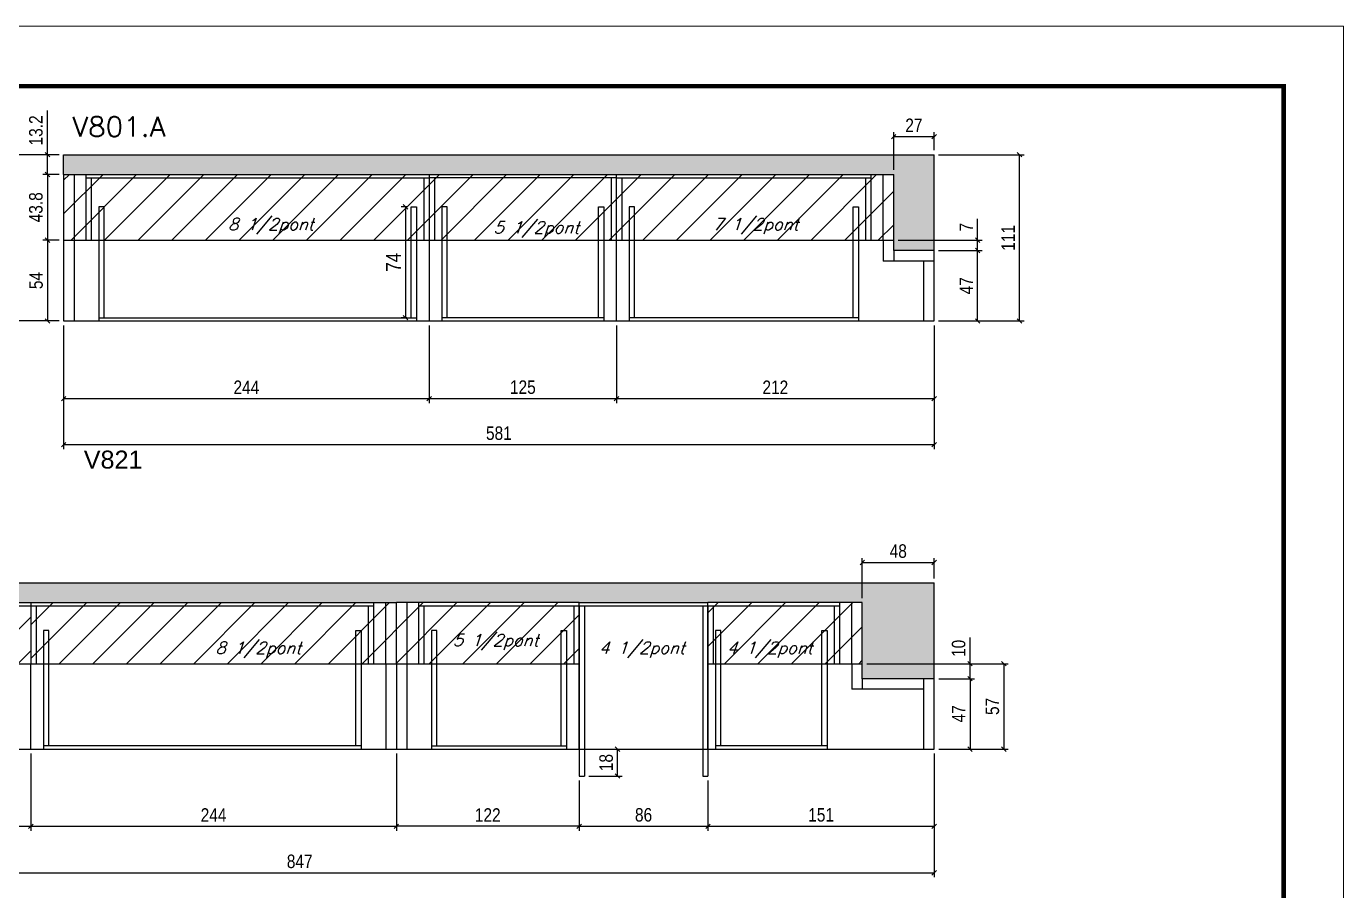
# Model space of a CAD drawing. Extents: x -20960 to -5926, y -2106 to 21915.
# Drawn here: x -10003 to -9123, y 20190 to 20767 of the extents above; entities that cross this region are included whole.
import ezdxf

# ---------------------------------------------------------------- set-up
doc = ezdxf.new("R2010")
doc.units = 0
doc.linetypes.add('DASHED', pattern=[0.75, 0.5, -0.25])
for name, color, linetype in [('5', 5, 'Continuous'), ('COTA', 241, 'Continuous'), ('Painéis', 200, 'Continuous'), ('Reaproveitamento', 251, 'Continuous'), ('SARR_2.2x7', 40, 'Continuous'), ('SARR_3.5x7', 81, 'Continuous'), ('texto', 7, 'Continuous')]:
    doc.layers.add(name, color=color, linetype=linetype)
for name, color, linetype, lineweight in [('Folhas', 255, 'Continuous', 9), ('SARRAFO DE PRESSAO', 251, 'DASHED', 9), ('Texto Seção', 7, 'Continuous', 15)]:
    doc.layers.add(name, color=color, linetype=linetype, lineweight=lineweight)
doc.styles.add('COTA TECNICA', font='techl___.ttf', dxfattribs={"height": 10})
doc.styles.add('COTA TECNICA-50', font='techl___.ttf', dxfattribs={"height": 9})
doc.styles.add('REGUA-120', font='ROMANS.shx', dxfattribs={"height": 15})
doc.styles.add('Romans', font='romans.shx')
doc.styles.get("Standard").update_dxf_attribs({"font": 'arial.ttf'})
doc.dimstyles.new('COTA PAINEL-50', dxfattribs={"dimtxt": 9, "dimasz": 3, "dimexe": 3, "dimexo": 3, "dimgap": 3, "dimtad": 1, "dimdec": 1, "dimzin": 12, "dimdsep": 46, "dimtxsty": 'COTA TECNICA-50', "dimblk1": 'OBLIQUE', "dimblk2": 'OBLIQUE', "dimsah": 1, "dimcen": 0.9, "dimclrd": 4, "dimclre": 4, "dimclrt": 240, "dimadec": 1, "dimazin": 3, "dimtfac": 1, "dimtdec": 1, "dimtmove": 0, "dimatfit": 3, "dimfxl": 1, "dimtolj": 1, "dimtzin": 12, "dimarcsym": 0})
doc.dimstyles.new('PAINEL', dxfattribs={"dimtxt": 10, "dimasz": 3, "dimexe": 3, "dimexo": 3, "dimgap": 3, "dimtad": 1, "dimdec": 1, "dimzin": 12, "dimdsep": 46, "dimtxsty": 'COTA TECNICA', "dimblk1": 'OBLIQUE', "dimblk2": 'OBLIQUE', "dimsah": 1, "dimcen": 0.9, "dimclrd": 4, "dimclre": 4, "dimclrt": 240, "dimadec": 1, "dimazin": 3, "dimtfac": 1, "dimtdec": 1, "dimtmove": 0, "dimatfit": 3, "dimfxl": 1, "dimtolj": 1, "dimtzin": 12, "dimarcsym": 0})

# ---------------------------------------------------------------- blocks, each defined once
blk = doc.blocks.new('9999999999')
at = {"layer": 'Folhas'}
blk.add_lwpolyline([(98138.98, 34190.21), (99623.98, 34190.21), (99623.98, 35240.21), (98138.98, 35240.21)], close=True, dxfattribs=at)
at = {"layer": 'Folhas', "color": 30, "const_width": 3}
blk.add_lwpolyline([(98213.98, 34230.21), (99583.98, 34230.21), (99583.98, 35200.21), (98213.98, 35200.21)], close=True, dxfattribs=at)
blk = doc.blocks.new('_Oblique')
at = {"color": 0, "linetype": 'ByBlock', "lineweight": -2}
blk.add_line((-0.5, -0.5), (0.5, 0.5), dxfattribs=at)
blk = doc.blocks.new('*D490')
at = {"layer": 'COTA', "color": 4, "lineweight": -2, "transparency": 16777216}
for p, q in [((-9977.83, 20567.1), (-9977.83, 20515.26)), ((-9733.83, 20567.1), (-9733.83, 20515.26)), ((-9977.83, 20518.26), (-9733.83, 20518.26))]:
    blk.add_line(p, q, dxfattribs=at)
at = {"layer": 'Defpoints', "color": 0, "transparency": 16777216}
for p in [(-9977.83, 20570.1), (-9733.83, 20570.1), (-9733.83, 20518.26)]:
    blk.add_point(p, dxfattribs=at)
at = {"layer": 'COTA', "color": 4, "lineweight": -2, "transparency": 16777216, "xscale": 3, "yscale": 3, "zscale": 3, "rotation": 180}
blk.add_blockref('_Oblique', (-9977.83, 20518.26), dxfattribs=at)
at = {"layer": 'COTA', "color": 4, "lineweight": -2, "transparency": 16777216, "xscale": 3, "yscale": 3, "zscale": 3}
blk.add_blockref('_Oblique', (-9733.83, 20518.26), dxfattribs=at)
at = {"layer": 'COTA', "color": 240, "transparency": 16777216, "insert": (-9855.83, 20525.82), "char_height": 9, "attachment_point": 5, "style": 'COTA TECNICA-50'}
blk.add_mtext('\\A1;244', dxfattribs=at)
blk = doc.blocks.new('*D491')
at = {"layer": 'COTA', "color": 4, "lineweight": -2, "transparency": 16777216}
for p, q in [((-9733.83, 20567.1), (-9733.83, 20515.26)), ((-9608.83, 20567.1), (-9608.83, 20515.26)), ((-9733.83, 20518.26), (-9608.83, 20518.26))]:
    blk.add_line(p, q, dxfattribs=at)
at = {"layer": 'Defpoints', "color": 0, "transparency": 16777216}
for p in [(-9733.83, 20570.1), (-9608.83, 20570.1), (-9608.83, 20518.26)]:
    blk.add_point(p, dxfattribs=at)
at = {"layer": 'COTA', "color": 4, "lineweight": -2, "transparency": 16777216, "xscale": 3, "yscale": 3, "zscale": 3, "rotation": 180}
blk.add_blockref('_Oblique', (-9733.83, 20518.26), dxfattribs=at)
at = {"layer": 'COTA', "color": 4, "lineweight": -2, "transparency": 16777216, "xscale": 3, "yscale": 3, "zscale": 3}
blk.add_blockref('_Oblique', (-9608.83, 20518.26), dxfattribs=at)
at = {"layer": 'COTA', "color": 240, "transparency": 16777216, "insert": (-9671.33, 20525.86), "char_height": 9, "attachment_point": 5, "style": 'COTA TECNICA-50'}
blk.add_mtext('\\A1;125', dxfattribs=at)
blk = doc.blocks.new('*D492')
at = {"layer": 'COTA', "color": 4, "lineweight": -2, "transparency": 16777216}
for p, q in [((-9608.83, 20567.1), (-9608.83, 20515.26)), ((-9396.83, 20567.1), (-9396.83, 20515.26)), ((-9608.83, 20518.26), (-9396.83, 20518.26))]:
    blk.add_line(p, q, dxfattribs=at)
at = {"layer": 'Defpoints', "color": 0, "transparency": 16777216}
for p in [(-9608.83, 20570.1), (-9396.83, 20570.1), (-9396.83, 20518.26)]:
    blk.add_point(p, dxfattribs=at)
at = {"layer": 'COTA', "color": 4, "lineweight": -2, "transparency": 16777216, "xscale": 3, "yscale": 3, "zscale": 3, "rotation": 180}
blk.add_blockref('_Oblique', (-9608.83, 20518.26), dxfattribs=at)
at = {"layer": 'COTA', "color": 4, "lineweight": -2, "transparency": 16777216, "xscale": 3, "yscale": 3, "zscale": 3}
blk.add_blockref('_Oblique', (-9396.83, 20518.26), dxfattribs=at)
at = {"layer": 'COTA', "color": 240, "transparency": 16777216, "insert": (-9502.83, 20525.81), "char_height": 9, "attachment_point": 5, "style": 'COTA TECNICA-50'}
blk.add_mtext('\\A1;212', dxfattribs=at)
blk = doc.blocks.new('*D493')
at = {"layer": 'COTA', "color": 4, "lineweight": -2, "transparency": 16777216}
for p, q in [((-10243.76, 20281.26), (-10243.76, 20229.7)), ((-9999.76, 20281.26), (-9999.76, 20229.7)), ((-10243.76, 20232.7), (-9999.76, 20232.7))]:
    blk.add_line(p, q, dxfattribs=at)
at = {"layer": 'Defpoints', "color": 0, "transparency": 16777216}
for p in [(-10243.76, 20284.26), (-9999.76, 20284.26), (-9999.76, 20232.7)]:
    blk.add_point(p, dxfattribs=at)
at = {"layer": 'COTA', "color": 4, "lineweight": -2, "transparency": 16777216, "xscale": 3, "yscale": 3, "zscale": 3, "rotation": 180}
blk.add_blockref('_Oblique', (-10243.76, 20232.7), dxfattribs=at)
at = {"layer": 'COTA', "color": 4, "lineweight": -2, "transparency": 16777216, "xscale": 3, "yscale": 3, "zscale": 3}
blk.add_blockref('_Oblique', (-9999.76, 20232.7), dxfattribs=at)
at = {"layer": 'COTA', "color": 240, "transparency": 16777216, "insert": (-10121.76, 20240.26), "char_height": 9, "attachment_point": 5, "style": 'COTA TECNICA-50'}
blk.add_mtext('\\A1;244', dxfattribs=at)
blk = doc.blocks.new('*D494')
at = {"layer": 'COTA', "color": 4, "lineweight": -2, "transparency": 16777216}
for p, q in [((-9999.76, 20281.26), (-9999.76, 20229.7)), ((-9755.76, 20281.26), (-9755.76, 20229.7)), ((-9999.76, 20232.7), (-9755.76, 20232.7))]:
    blk.add_line(p, q, dxfattribs=at)
at = {"layer": 'Defpoints', "color": 0, "transparency": 16777216}
for p in [(-9999.76, 20284.26), (-9755.76, 20284.26), (-9755.76, 20232.7)]:
    blk.add_point(p, dxfattribs=at)
at = {"layer": 'COTA', "color": 4, "lineweight": -2, "transparency": 16777216, "xscale": 3, "yscale": 3, "zscale": 3, "rotation": 180}
blk.add_blockref('_Oblique', (-9999.76, 20232.7), dxfattribs=at)
at = {"layer": 'COTA', "color": 4, "lineweight": -2, "transparency": 16777216, "xscale": 3, "yscale": 3, "zscale": 3}
blk.add_blockref('_Oblique', (-9755.76, 20232.7), dxfattribs=at)
at = {"layer": 'COTA', "color": 240, "transparency": 16777216, "insert": (-9877.76, 20240.26), "char_height": 9, "attachment_point": 5, "style": 'COTA TECNICA-50'}
blk.add_mtext('\\A1;244', dxfattribs=at)
blk = doc.blocks.new('*D495')
at = {"layer": 'COTA', "color": 4, "lineweight": -2, "transparency": 16777216}
for p, q in [((-9755.76, 20281.26), (-9755.76, 20229.7)), ((-9633.76, 20263.26), (-9633.76, 20229.7)), ((-9633.76, 20232.7), (-9755.76, 20232.7))]:
    blk.add_line(p, q, dxfattribs=at)
at = {"layer": 'Defpoints', "color": 0, "transparency": 16777216}
for p in [(-9755.76, 20284.26), (-9633.76, 20266.26), (-9755.76, 20232.7)]:
    blk.add_point(p, dxfattribs=at)
at = {"layer": 'COTA', "color": 4, "lineweight": -2, "transparency": 16777216, "xscale": 3, "yscale": 3, "zscale": 3, "rotation": 180}
blk.add_blockref('_Oblique', (-9755.76, 20232.7), dxfattribs=at)
at = {"layer": 'COTA', "color": 4, "lineweight": -2, "transparency": 16777216, "xscale": 3, "yscale": 3, "zscale": 3}
blk.add_blockref('_Oblique', (-9633.76, 20232.7), dxfattribs=at)
at = {"layer": 'COTA', "color": 240, "transparency": 16777216, "insert": (-9694.76, 20240.25), "char_height": 9, "attachment_point": 5, "style": 'COTA TECNICA-50'}
blk.add_mtext('\\A1;122', dxfattribs=at)
blk = doc.blocks.new('*D496')
at = {"layer": 'COTA', "color": 4, "lineweight": -2, "transparency": 16777216}
for p, q in [((-9633.76, 20263.26), (-9633.76, 20229.7)), ((-9547.76, 20263.26), (-9547.76, 20229.7)), ((-9633.76, 20232.7), (-9547.76, 20232.7))]:
    blk.add_line(p, q, dxfattribs=at)
at = {"layer": 'Defpoints', "color": 0, "transparency": 16777216}
for p in [(-9633.76, 20266.26), (-9547.76, 20266.26), (-9547.76, 20232.7)]:
    blk.add_point(p, dxfattribs=at)
at = {"layer": 'COTA', "color": 4, "lineweight": -2, "transparency": 16777216, "xscale": 3, "yscale": 3, "zscale": 3, "rotation": 180}
blk.add_blockref('_Oblique', (-9633.76, 20232.7), dxfattribs=at)
at = {"layer": 'COTA', "color": 4, "lineweight": -2, "transparency": 16777216, "xscale": 3, "yscale": 3, "zscale": 3}
blk.add_blockref('_Oblique', (-9547.76, 20232.7), dxfattribs=at)
at = {"layer": 'COTA', "color": 240, "transparency": 16777216, "insert": (-9590.76, 20240.31), "char_height": 9, "attachment_point": 5, "style": 'COTA TECNICA-50'}
blk.add_mtext('\\A1;86', dxfattribs=at)
blk = doc.blocks.new('*D504')
at = {"layer": 'COTA', "color": 4, "lineweight": -2, "transparency": 16777216}
for p, q in [((-9977.83, 20567.1), (-9977.83, 20484.51)), ((-9396.83, 20567.1), (-9396.83, 20484.51)), ((-9396.83, 20487.51), (-9977.83, 20487.51))]:
    blk.add_line(p, q, dxfattribs=at)
at = {"layer": 'Defpoints', "color": 0, "transparency": 16777216}
for p in [(-9977.83, 20570.1), (-9396.83, 20570.1), (-9977.83, 20487.51)]:
    blk.add_point(p, dxfattribs=at)
at = {"layer": 'COTA', "color": 4, "lineweight": -2, "transparency": 16777216, "xscale": 3, "yscale": 3, "zscale": 3, "rotation": 180}
blk.add_blockref('_Oblique', (-9977.83, 20487.51), dxfattribs=at)
at = {"layer": 'COTA', "color": 4, "lineweight": -2, "transparency": 16777216, "xscale": 3, "yscale": 3, "zscale": 3}
blk.add_blockref('_Oblique', (-9396.83, 20487.51), dxfattribs=at)
at = {"layer": 'COTA', "color": 240, "transparency": 16777216, "insert": (-9687.33, 20495.13), "char_height": 9, "attachment_point": 5, "style": 'COTA TECNICA-50'}
blk.add_mtext('\\A1;581', dxfattribs=at)
blk = doc.blocks.new('*D532')
at = {"layer": 'COTA', "color": 4, "lineweight": -2, "transparency": 16777216}
for p, q in [((-9988.6, 20681.1), (-9988.6, 20710.56)), ((-9980.83, 20681.1), (-9991.6, 20681.1)), ((-9988.6, 20667.9), (-9988.6, 20681.1)), ((-9980.83, 20667.9), (-9991.6, 20667.9))]:
    blk.add_line(p, q, dxfattribs=at)
at = {"layer": 'Defpoints', "color": 0, "transparency": 16777216}
for p in [(-9988.6, 20681.1), (-9977.83, 20681.1), (-9977.83, 20667.9)]:
    blk.add_point(p, dxfattribs=at)
at = {"layer": 'COTA', "color": 4, "lineweight": -2, "transparency": 16777216, "xscale": 3, "yscale": 3, "zscale": 3}
for p, rotation in [((-9988.6, 20681.1), 90), ((-9988.6, 20667.9), 270)]:
    blk.add_blockref('_Oblique', p, dxfattribs=dict(at, rotation=rotation))
at = {"layer": 'COTA', "color": 240, "transparency": 16777216, "insert": (-9996.3, 20697.33), "char_height": 9, "attachment_point": 5, "rotation": 90, "style": 'COTA TECNICA-50'}
blk.add_mtext('\\A1;13.2', dxfattribs=at)
blk = doc.blocks.new('*D533')
at = {"layer": 'COTA', "color": 4, "lineweight": -2, "transparency": 16777216}
for p, q in [((-9980.83, 20624.1), (-9991.6, 20624.1)), ((-9988.6, 20624.1), (-9988.6, 20570.1)), ((-9980.83, 20570.1), (-9991.6, 20570.1))]:
    blk.add_line(p, q, dxfattribs=at)
at = {"layer": 'Defpoints', "color": 0, "transparency": 16777216}
for p in [(-9977.83, 20624.1), (-9988.6, 20570.1), (-9977.83, 20570.1)]:
    blk.add_point(p, dxfattribs=at)
at = {"layer": 'COTA', "color": 4, "lineweight": -2, "transparency": 16777216, "xscale": 3, "yscale": 3, "zscale": 3}
for p, rotation in [((-9988.6, 20624.1), 90), ((-9988.6, 20570.1), 270)]:
    blk.add_blockref('_Oblique', p, dxfattribs=dict(at, rotation=rotation))
at = {"layer": 'COTA', "color": 240, "transparency": 16777216, "insert": (-9996.2, 20597.1), "char_height": 9, "attachment_point": 5, "rotation": 90, "style": 'COTA TECNICA-50'}
blk.add_mtext('\\A1;54', dxfattribs=at)
blk = doc.blocks.new('*D505')
at = {"layer": 'COTA', "color": 4, "lineweight": -2, "transparency": 16777216}
for p, q in [((-9980.83, 20681.1), (-10016.39, 20681.1)), ((-10013.39, 20681.1), (-10013.39, 20570.1)), ((-9980.83, 20570.1), (-10016.39, 20570.1))]:
    blk.add_line(p, q, dxfattribs=at)
at = {"layer": 'Defpoints', "color": 0, "transparency": 16777216}
for p in [(-9977.83, 20681.1), (-10013.39, 20570.1), (-9977.83, 20570.1)]:
    blk.add_point(p, dxfattribs=at)
at = {"layer": 'COTA', "color": 4, "lineweight": -2, "transparency": 16777216, "xscale": 3, "yscale": 3, "zscale": 3}
for p, rotation in [((-10013.39, 20681.1), 90), ((-10013.39, 20570.1), 270)]:
    blk.add_blockref('_Oblique', p, dxfattribs=dict(at, rotation=rotation))
at = {"layer": 'COTA', "color": 240, "transparency": 16777216, "insert": (-10020.94, 20625.6), "char_height": 9, "attachment_point": 5, "rotation": 90, "style": 'COTA TECNICA-50'}
blk.add_mtext('\\A1;111', dxfattribs=at)
blk = doc.blocks.new('*D534')
at = {"layer": 'COTA', "color": 4, "lineweight": -2, "ltscale": 25, "transparency": 16777216}
for p, q in [((-9748.83, 20646.3), (-9752.65, 20646.3)), ((-9749.65, 20646.3), (-9749.65, 20572.3)), ((-9748.83, 20572.3), (-9752.65, 20572.3))]:
    blk.add_line(p, q, dxfattribs=at)
at = {"layer": 'Defpoints', "color": 0, "ltscale": 25, "transparency": 16777216}
for p in [(-9745.83, 20646.3), (-9749.65, 20572.3), (-9745.83, 20572.3)]:
    blk.add_point(p, dxfattribs=at)
at = {"layer": 'COTA', "color": 4, "lineweight": -2, "ltscale": 25, "transparency": 16777216, "xscale": 3, "yscale": 3, "zscale": 3}
for p, rotation in [((-9749.65, 20646.3), 90), ((-9749.65, 20572.3), 270)]:
    blk.add_blockref('_Oblique', p, dxfattribs=dict(at, rotation=rotation))
at = {"layer": 'COTA', "color": 240, "ltscale": 25, "transparency": 16777216, "insert": (-9757.73, 20609.3), "char_height": 10, "attachment_point": 5, "rotation": 90, "style": 'COTA TECNICA'}
blk.add_mtext('\\A1;74', dxfattribs=at)
blk = doc.blocks.new('*D506')
at = {"layer": 'COTA', "color": 4, "lineweight": -2, "transparency": 16777216}
for p, q in [((-10243.76, 20281.26), (-10243.76, 20198.67)), ((-9396.76, 20281.26), (-9396.76, 20198.67)), ((-10243.76, 20201.67), (-9396.76, 20201.67))]:
    blk.add_line(p, q, dxfattribs=at)
at = {"layer": 'Defpoints', "color": 0, "transparency": 16777216}
for p in [(-10243.76, 20284.26), (-9396.76, 20284.26), (-9396.76, 20201.67)]:
    blk.add_point(p, dxfattribs=at)
at = {"layer": 'COTA', "color": 4, "lineweight": -2, "transparency": 16777216, "xscale": 3, "yscale": 3, "zscale": 3, "rotation": 180}
blk.add_blockref('_Oblique', (-10243.76, 20201.67), dxfattribs=at)
at = {"layer": 'COTA', "color": 4, "lineweight": -2, "transparency": 16777216, "xscale": 3, "yscale": 3, "zscale": 3}
blk.add_blockref('_Oblique', (-9396.76, 20201.67), dxfattribs=at)
at = {"layer": 'COTA', "color": 240, "transparency": 16777216, "insert": (-9820.26, 20209.26), "char_height": 9, "attachment_point": 5, "style": 'COTA TECNICA-50'}
blk.add_mtext('\\A1;847', dxfattribs=at)
blk = doc.blocks.new('*D507')
at = {"layer": 'COTA', "color": 4, "lineweight": -2, "transparency": 16777216}
for p, q in [((-9396.76, 20281.26), (-9396.76, 20229.7)), ((-9547.76, 20263.26), (-9547.76, 20229.7)), ((-9547.76, 20232.7), (-9396.76, 20232.7))]:
    blk.add_line(p, q, dxfattribs=at)
at = {"layer": 'Defpoints', "color": 0, "transparency": 16777216}
for p in [(-9396.76, 20284.26), (-9547.76, 20266.26), (-9396.76, 20232.7)]:
    blk.add_point(p, dxfattribs=at)
at = {"layer": 'COTA', "color": 4, "lineweight": -2, "transparency": 16777216, "xscale": 3, "yscale": 3, "zscale": 3, "rotation": 180}
blk.add_blockref('_Oblique', (-9547.76, 20232.7), dxfattribs=at)
at = {"layer": 'COTA', "color": 4, "lineweight": -2, "transparency": 16777216, "xscale": 3, "yscale": 3, "zscale": 3}
blk.add_blockref('_Oblique', (-9396.76, 20232.7), dxfattribs=at)
at = {"layer": 'COTA', "color": 240, "transparency": 16777216, "insert": (-9472.26, 20240.3), "char_height": 9, "attachment_point": 5, "style": 'COTA TECNICA-50'}
blk.add_mtext('\\A1;151', dxfattribs=at)
blk = doc.blocks.new('*D508')
at = {"layer": 'COTA', "color": 4, "lineweight": -2, "transparency": 16777216}
for p, q in [((-9980.83, 20667.9), (-9991.6, 20667.9)), ((-9988.6, 20667.9), (-9988.6, 20624.1)), ((-9980.83, 20624.1), (-9991.6, 20624.1))]:
    blk.add_line(p, q, dxfattribs=at)
at = {"layer": 'Defpoints', "color": 0, "transparency": 16777216}
for p in [(-9977.83, 20667.9), (-9988.6, 20624.1), (-9977.83, 20624.1)]:
    blk.add_point(p, dxfattribs=at)
at = {"layer": 'COTA', "color": 4, "lineweight": -2, "transparency": 16777216, "xscale": 3, "yscale": 3, "zscale": 3}
for p, rotation in [((-9988.6, 20667.9), 90), ((-9988.6, 20624.1), 270)]:
    blk.add_blockref('_Oblique', p, dxfattribs=dict(at, rotation=rotation))
at = {"layer": 'COTA', "color": 240, "transparency": 16777216, "insert": (-9996.32, 20646), "char_height": 9, "attachment_point": 5, "rotation": 90, "style": 'COTA TECNICA-50'}
blk.add_mtext('\\A1;43.8', dxfattribs=at)
blk = doc.blocks.new('*D536')
at = {"layer": 'COTA', "color": 4, "lineweight": -2, "transparency": 16777216}
for p, q in [((-9627.24, 20284.26), (-9605.11, 20284.26)), ((-9608.11, 20266.26), (-9608.11, 20284.26)), ((-9627.24, 20266.26), (-9605.11, 20266.26))]:
    blk.add_line(p, q, dxfattribs=at)
at = {"layer": 'Defpoints', "color": 0, "transparency": 16777216}
for p in [(-9630.24, 20284.26), (-9608.11, 20284.26), (-9630.24, 20266.26)]:
    blk.add_point(p, dxfattribs=at)
at = {"layer": 'COTA', "color": 4, "lineweight": -2, "transparency": 16777216, "xscale": 3, "yscale": 3, "zscale": 3}
for p, rotation in [((-9608.11, 20284.26), 90), ((-9608.11, 20266.26), 270)]:
    blk.add_blockref('_Oblique', p, dxfattribs=dict(at, rotation=rotation))
at = {"layer": 'COTA', "color": 240, "transparency": 16777216, "insert": (-9615.7, 20275.26), "char_height": 9, "attachment_point": 5, "rotation": 90, "style": 'COTA TECNICA-50'}
blk.add_mtext('\\A1;18', dxfattribs=at)
blk = doc.blocks.new('*D509')
at = {"layer": 'COTA', "color": 4, "lineweight": -2, "transparency": 16777216}
for p, q in [((-9393.76, 20331.26), (-9369.86, 20331.26)), ((-9372.86, 20331.26), (-9372.86, 20284.26)), ((-9393.76, 20284.26), (-9369.86, 20284.26))]:
    blk.add_line(p, q, dxfattribs=at)
at = {"layer": 'Defpoints', "color": 0, "transparency": 16777216}
for p in [(-9396.76, 20331.26), (-9396.76, 20284.26), (-9372.86, 20284.26)]:
    blk.add_point(p, dxfattribs=at)
at = {"layer": 'COTA', "color": 4, "lineweight": -2, "transparency": 16777216, "xscale": 3, "yscale": 3, "zscale": 3}
for p, rotation in [((-9372.86, 20331.26), 90), ((-9372.86, 20284.26), 270)]:
    blk.add_blockref('_Oblique', p, dxfattribs=dict(at, rotation=rotation))
at = {"layer": 'COTA', "color": 240, "transparency": 16777216, "insert": (-9380.43, 20307.76), "char_height": 9, "attachment_point": 5, "rotation": 90, "style": 'COTA TECNICA-50'}
blk.add_mtext('\\A1;47', dxfattribs=at)
blk = doc.blocks.new('*D537')
at = {"layer": 'COTA', "color": 4, "lineweight": -2, "transparency": 16777216}
for p, q in [((-9372.86, 20341.26), (-9372.86, 20358.75)), ((-9441.76, 20341.26), (-9369.86, 20341.26)), ((-9372.86, 20331.26), (-9372.86, 20341.26)), ((-9393.76, 20331.26), (-9369.86, 20331.26))]:
    blk.add_line(p, q, dxfattribs=at)
at = {"layer": 'Defpoints', "color": 0, "transparency": 16777216}
for p in [(-9444.76, 20341.26), (-9396.76, 20331.26), (-9372.86, 20331.26)]:
    blk.add_point(p, dxfattribs=at)
at = {"layer": 'COTA', "color": 4, "lineweight": -2, "transparency": 16777216, "xscale": 3, "yscale": 3, "zscale": 3}
for p, rotation in [((-9372.86, 20341.26), 90), ((-9372.86, 20331.26), 270)]:
    blk.add_blockref('_Oblique', p, dxfattribs=dict(at, rotation=rotation))
at = {"layer": 'COTA', "color": 240, "transparency": 16777216, "insert": (-9380.45, 20351.5), "char_height": 9, "attachment_point": 5, "rotation": 90, "style": 'COTA TECNICA-50'}
blk.add_mtext('\\A1;10', dxfattribs=at)
blk = doc.blocks.new('*D538')
at = {"layer": 'COTA', "color": 4, "lineweight": -2, "transparency": 16777216}
for p, q in [((-9441.76, 20341.26), (-9347.33, 20341.26)), ((-9350.33, 20341.26), (-9350.33, 20284.26)), ((-9393.76, 20284.26), (-9347.33, 20284.26))]:
    blk.add_line(p, q, dxfattribs=at)
at = {"layer": 'Defpoints', "color": 0, "transparency": 16777216}
for p in [(-9444.76, 20341.26), (-9396.76, 20284.26), (-9350.33, 20284.26)]:
    blk.add_point(p, dxfattribs=at)
at = {"layer": 'COTA', "color": 4, "lineweight": -2, "transparency": 16777216, "xscale": 3, "yscale": 3, "zscale": 3}
for p, rotation in [((-9350.33, 20341.26), 90), ((-9350.33, 20284.26), 270)]:
    blk.add_blockref('_Oblique', p, dxfattribs=dict(at, rotation=rotation))
at = {"layer": 'COTA', "color": 240, "transparency": 16777216, "insert": (-9357.93, 20312.76), "char_height": 9, "attachment_point": 5, "rotation": 90, "style": 'COTA TECNICA-50'}
blk.add_mtext('\\A1;57', dxfattribs=at)
blk = doc.blocks.new('*D556')
at = {"layer": 'COTA', "color": 4, "lineweight": -2, "transparency": 16777216}
for p, q in [((-9444.76, 20385.06), (-9444.76, 20411.83)), ((-9444.76, 20408.83), (-9396.76, 20408.83)), ((-9396.76, 20398.26), (-9396.76, 20411.83))]:
    blk.add_line(p, q, dxfattribs=at)
at = {"layer": 'Defpoints', "color": 0, "transparency": 16777216}
for p in [(-9396.76, 20408.83), (-9396.76, 20395.26), (-9444.76, 20382.06)]:
    blk.add_point(p, dxfattribs=at)
at = {"layer": 'COTA', "color": 4, "lineweight": -2, "transparency": 16777216, "xscale": 3, "yscale": 3, "zscale": 3, "rotation": 180}
blk.add_blockref('_Oblique', (-9444.76, 20408.83), dxfattribs=at)
at = {"layer": 'COTA', "color": 4, "lineweight": -2, "transparency": 16777216, "xscale": 3, "yscale": 3, "zscale": 3}
blk.add_blockref('_Oblique', (-9396.76, 20408.83), dxfattribs=at)
at = {"layer": 'COTA', "color": 240, "transparency": 16777216, "insert": (-9420.76, 20416.42), "char_height": 9, "attachment_point": 5, "style": 'COTA TECNICA-50'}
blk.add_mtext('\\A1;48', dxfattribs=at)
blk = doc.blocks.new('*D557')
at = {"layer": 'COTA', "color": 4, "lineweight": -2, "transparency": 16777216}
for p, q in [((-9423.83, 20670.9), (-9423.83, 20696.17)), ((-9423.83, 20693.17), (-9396.83, 20693.17)), ((-9396.83, 20684.1), (-9396.83, 20696.17))]:
    blk.add_line(p, q, dxfattribs=at)
at = {"layer": 'Defpoints', "color": 0, "transparency": 16777216}
for p in [(-9396.83, 20693.17), (-9396.83, 20681.1), (-9423.83, 20667.9)]:
    blk.add_point(p, dxfattribs=at)
at = {"layer": 'COTA', "color": 4, "lineweight": -2, "transparency": 16777216, "xscale": 3, "yscale": 3, "zscale": 3, "rotation": 180}
blk.add_blockref('_Oblique', (-9423.83, 20693.17), dxfattribs=at)
at = {"layer": 'COTA', "color": 4, "lineweight": -2, "transparency": 16777216, "xscale": 3, "yscale": 3, "zscale": 3}
blk.add_blockref('_Oblique', (-9396.83, 20693.17), dxfattribs=at)
at = {"layer": 'COTA', "color": 240, "transparency": 16777216, "insert": (-9410.33, 20700.74), "char_height": 9, "attachment_point": 5, "style": 'COTA TECNICA-50'}
blk.add_mtext('\\A1;27', dxfattribs=at)
blk = doc.blocks.new('*D558')
at = {"layer": 'COTA', "color": 4, "lineweight": -2, "transparency": 16777216}
for p, q in [((-9393.83, 20617.1), (-9364.79, 20617.1)), ((-9367.79, 20570.1), (-9367.79, 20617.1)), ((-9393.83, 20570.1), (-9364.79, 20570.1))]:
    blk.add_line(p, q, dxfattribs=at)
at = {"layer": 'Defpoints', "color": 0, "transparency": 16777216}
for p in [(-9396.83, 20617.1), (-9367.79, 20617.1), (-9396.83, 20570.1)]:
    blk.add_point(p, dxfattribs=at)
at = {"layer": 'COTA', "color": 4, "lineweight": -2, "transparency": 16777216, "xscale": 3, "yscale": 3, "zscale": 3}
for p, rotation in [((-9367.79, 20617.1), 90), ((-9367.79, 20570.1), 270)]:
    blk.add_blockref('_Oblique', p, dxfattribs=dict(at, rotation=rotation))
at = {"layer": 'COTA', "color": 240, "transparency": 16777216, "insert": (-9375.36, 20593.6), "char_height": 9, "attachment_point": 5, "rotation": 90, "style": 'COTA TECNICA-50'}
blk.add_mtext('\\A1;47', dxfattribs=at)
blk = doc.blocks.new('*D559')
at = {"layer": 'COTA', "color": 4, "lineweight": -2, "transparency": 16777216}
for p, q in [((-9367.79, 20624.1), (-9367.79, 20638.26)), ((-9420.83, 20624.1), (-9364.79, 20624.1)), ((-9367.79, 20617.1), (-9367.79, 20624.1)), ((-9393.83, 20617.1), (-9364.79, 20617.1))]:
    blk.add_line(p, q, dxfattribs=at)
at = {"layer": 'Defpoints', "color": 0, "transparency": 16777216}
for p in [(-9423.83, 20624.1), (-9367.79, 20624.1), (-9396.83, 20617.1)]:
    blk.add_point(p, dxfattribs=at)
at = {"layer": 'COTA', "color": 4, "lineweight": -2, "transparency": 16777216, "xscale": 3, "yscale": 3, "zscale": 3}
for p, rotation in [((-9367.79, 20624.1), 90), ((-9367.79, 20617.1), 270)]:
    blk.add_blockref('_Oblique', p, dxfattribs=dict(at, rotation=rotation))
at = {"layer": 'COTA', "color": 240, "transparency": 16777216, "insert": (-9375.36, 20632.68), "char_height": 9, "attachment_point": 5, "rotation": 90, "style": 'COTA TECNICA-50'}
blk.add_mtext('\\A1;7', dxfattribs=at)
blk = doc.blocks.new('*D524')
at = {"layer": 'COTA', "color": 4, "lineweight": -2, "transparency": 16777216}
for p, q in [((-9393.83, 20681.1), (-9336.84, 20681.1)), ((-9339.84, 20570.1), (-9339.84, 20681.1)), ((-9393.83, 20570.1), (-9336.84, 20570.1))]:
    blk.add_line(p, q, dxfattribs=at)
at = {"layer": 'Defpoints', "color": 0, "transparency": 16777216}
for p in [(-9396.83, 20681.1), (-9339.84, 20681.1), (-9396.83, 20570.1)]:
    blk.add_point(p, dxfattribs=at)
at = {"layer": 'COTA', "color": 4, "lineweight": -2, "transparency": 16777216, "xscale": 3, "yscale": 3, "zscale": 3}
for p, rotation in [((-9339.84, 20681.1), 90), ((-9339.84, 20570.1), 270)]:
    blk.add_blockref('_Oblique', p, dxfattribs=dict(at, rotation=rotation))
at = {"layer": 'COTA', "color": 240, "transparency": 16777216, "insert": (-9347.39, 20625.6), "char_height": 9, "attachment_point": 5, "rotation": 90, "style": 'COTA TECNICA-50'}
blk.add_mtext('\\A1;111', dxfattribs=at)

msp = doc.modelspace()

# ---------------------------------------------------------------- hatches: boundary and pattern name
at = {"layer": 'COTA', "linetype": 'ByBlock'}
h = msp.add_hatch(dxfattribs=at)
h.set_pattern_fill('AR-CONC', color=256, scale=0.03)
h.paths.add_polyline_path([(-9396.83, 20681.1), (-9977.83, 20681.1), (-9977.83, 20667.9), (-9423.83, 20667.9), (-9423.83, 20617.1), (-9396.83, 20617.1)])
h = msp.add_hatch(dxfattribs=at)
h.set_pattern_fill('AR-CONC', color=256, scale=0.03)
h.set_pattern_definition([(50, (233.42, 0), (5.4655401, -0.4781726), [0.5715, -6.2865]), (355, (233.42, 0), (-1.0573026, 5.7317054), [0.4572, -5.0292175]), (100.451445, (233.8754, -0.04), (4.4082374, 5.2535326), [0.4857003, -5.3427073]), (46.1842, (233.42, 1.524), (8.1323712, -1.2612698), [0.85725, -9.42975]), (96.635558, (234.098, 1.419), (7.122124, 7.4227837), [0.7285507, -8.0140682]), (351.18415, (233.42, 1.524), (7.122124, 7.4227837), [0.685799, -7.543792]), (21, (234.182, 1.143), (4.5484317, -3.06795595), [0.5715, -6.2865]), (326, (234.182, 1.143), (1.8540609, 5.525639), [0.4572, -5.0292]), (71.451445, (234.561, 0.8873), (6.4024926, 2.4576831), [0.4857003, -5.3426981]), (37.5, (233.42, 0), (0.0926581, 2.53665117), [0, -4.96824, 0, -5.1054, 0, -5.04825]), (7.5, (233.42, 0), (2.00458988, 3.00541724), [0, -2.91084, 0, -4.85394, 0, -1.92405]), (327.5, (231.7207, 0), (4.06771786, -0.17186232), [0, -1.905, 0, -5.9436, 0, -7.8867]), (317.5, (230.9587, 0), (4.44387544, 0.76279473), [0, -2.4765, 0, -3.94716, 0, -5.6007])])
h.paths.add_polyline_path([(-9396.76, 20395.26), (-10243.76, 20395.26), (-10243.76, 20382.06), (-9755.76, 20382.06), (-9633.76, 20382.06), (-9547.76, 20382.06), (-9444.76, 20382.06), (-9444.76, 20331.26), (-9396.76, 20331.26)])
at = {"layer": 'Reaproveitamento'}
h = msp.add_hatch(dxfattribs=at)
h.set_pattern_fill('ANSI31', color=256, scale=5)
h.set_pattern_definition([(45, (-5450.692, -1053.592), (-11.22532, 11.22532), [])])
h.paths.add_polyline_path([(-9977.83, 20667.9), (-9977.83, 20624.1), (-9423.83, 20624.1), (-9423.83, 20667.9)])
h = msp.add_hatch(dxfattribs=at)
h.set_pattern_fill('ANSI31', color=256, scale=5)
h.set_pattern_definition([(45, (-5716.63, -1342.43), (-11.22532, 11.22532), [])])
h.paths.add_polyline_path([(-10243.76, 20382.06), (-10243.76, 20341.26), (-9999.76, 20341.26), (-9999.76, 20382.06)])
h = msp.add_hatch(dxfattribs=at)
h.set_pattern_fill('ANSI31', color=256, scale=5)
h.set_pattern_definition([(45, (-6314.63, -1339.43), (-11.22532, 11.22532), [])])
h.paths.add_polyline_path([(-9999.76, 20382.06), (-9999.76, 20341.26), (-9633.76, 20341.26), (-9633.76, 20382.06)])
h = msp.add_hatch(dxfattribs=at)
h.set_pattern_fill('ANSI31', color=256, scale=5)
h.set_pattern_definition([(45, (-5020.63, -1342.43), (-11.22532, 11.22532), [])])
h.paths.add_polyline_path([(-9547.76, 20382.06), (-9547.76, 20341.26), (-9444.76, 20341.26), (-9444.76, 20382.06)])

# ---------------------------------------------------------------- linework, layer by layer
at = {"layer": 'COTA', "linetype": 'ByBlock'}
for p, q in [((-9977.83, 20667.9), (-9977.83, 20681.1)), ((-9977.83, 20681.1), (-9396.83, 20681.1)), ((-9396.83, 20617.1), (-9396.83, 20681.1)), ((-10264.51, 20395.26), (-9396.76, 20395.26)), ((-9396.76, 20331.26), (-9396.76, 20395.26))]:
    msp.add_line(p, q, dxfattribs=at)
at = {"layer": 'Painéis'}
for p, q in [((-9977.83, 20667.9), (-9977.83, 20570.1)), ((-9977.83, 20667.9), (-9423.83, 20667.9)), ((-9733.83, 20667.9), (-9733.83, 20570.1)), ((-9608.83, 20570.1), (-9608.83, 20667.9)), ((-9423.83, 20617.1), (-9423.83, 20667.9)), ((-9977.83, 20624.1), (-9423.83, 20624.1)), ((-9396.83, 20617.1), (-9423.83, 20617.1)), ((-9396.83, 20570.1), (-9396.83, 20617.1)), ((-9977.83, 20570.1), (-9396.83, 20570.1)), ((-10243.76, 20382.06), (-9755.76, 20382.06)), ((-9999.76, 20382.06), (-9999.76, 20341.26)), ((-9755.76, 20341.26), (-9755.76, 20382.06)), ((-9633.76, 20382.06), (-9755.76, 20382.06)), ((-9633.76, 20284.26), (-9633.76, 20382.06)), ((-9633.76, 20382.06), (-9547.76, 20382.06)), ((-9547.76, 20284.26), (-9547.76, 20382.06)), ((-9444.76, 20382.06), (-9547.76, 20382.06)), ((-9444.76, 20331.26), (-9444.76, 20382.06)), ((-10243.76, 20341.26), (-9633.76, 20341.26)), ((-9999.76, 20284.26), (-9999.76, 20341.26)), ((-9755.76, 20341.26), (-9755.76, 20284.26)), ((-9547.76, 20341.26), (-9444.76, 20341.26)), ((-9396.76, 20331.26), (-9444.76, 20331.26)), ((-9396.76, 20284.26), (-9396.76, 20331.26)), ((-10243.76, 20284.26), (-9633.76, 20284.26)), ((-9633.76, 20284.26), (-9396.76, 20284.26))]:
    msp.add_line(p, q, dxfattribs=at)
at = {"layer": 'SARR_2.2x7', "linetype": 'Continuous'}
for p, q in [((-9970.83, 20667.9), (-9970.83, 20624.1)), ((-9962.83, 20665.7), (-9733.83, 20665.7)), ((-9608.83, 20665.7), (-9733.83, 20665.7)), ((-9608.8, 20665.7), (-9438.83, 20665.7)), ((-9430.83, 20624.1), (-9430.83, 20667.9)), ((-9970.83, 20624.1), (-9970.83, 20570.1)), ((-9430.83, 20624.1), (-9430.83, 20610.1)), ((-9396.83, 20610.1), (-9430.83, 20610.1)), ((-9423.83, 20617.1), (-9423.83, 20610.1)), ((-9403.83, 20610.1), (-9403.83, 20570.1)), ((-9762.76, 20341.26), (-9762.76, 20382.06)), ((-9748.76, 20382.06), (-9748.76, 20341.26)), ((-9451.76, 20341.26), (-9451.76, 20382.06)), ((-10228.76, 20379.86), (-9999.76, 20379.86)), ((-9999.76, 20379.86), (-9770.76, 20379.86)), ((-9740.76, 20379.86), (-9633.76, 20379.86)), ((-9633.76, 20379.86), (-9547.76, 20379.86)), ((-9547.76, 20379.86), (-9459.76, 20379.86)), ((-9762.76, 20341.26), (-9762.76, 20284.26)), ((-9748.76, 20341.26), (-9748.76, 20284.26)), ((-9451.76, 20341.26), (-9451.76, 20324.26)), ((-9444.76, 20331.26), (-9444.76, 20324.26)), ((-9403.76, 20284.26), (-9403.76, 20331.26)), ((-9403.76, 20324.26), (-9451.76, 20324.26))]:
    msp.add_line(p, q, dxfattribs=at)
at = {"layer": 'SARR_2.2x7', "linetype": 'Continuous', "ltscale": 50}
for p, q in [((-9954.33, 20572.3), (-9742.33, 20572.3)), ((-9617.33, 20572.3), (-9725.33, 20572.3)), ((-9447.33, 20572.3), (-9600.33, 20572.3)), ((-9779.26, 20286.46), (-9991.26, 20286.46)), ((-9732.26, 20286.46), (-9642.26, 20286.46)), ((-9468.26, 20286.46), (-9542.79, 20286.46))]:
    msp.add_line(p, q, dxfattribs=at)
at = {"layer": 'SARR_3.5x7'}
for p, q in [((-9962.83, 20624.1), (-9962.83, 20667.9)), ((-9959.33, 20624.1), (-9959.33, 20665.7)), ((-9737.33, 20665.7), (-9737.33, 20624.1)), ((-9730.33, 20665.7), (-9730.33, 20624.1)), ((-9612.33, 20665.7), (-9612.33, 20624.1)), ((-9605.28, 20665.7), (-9605.28, 20624.1)), ((-9442.33, 20624.1), (-9442.33, 20665.7)), ((-9438.83, 20624.1), (-9438.83, 20667.9)), ((-9770.76, 20341.26), (-9770.76, 20382.06)), ((-9740.76, 20341.26), (-9740.76, 20382.06)), ((-9459.76, 20341.26), (-9459.76, 20382.06)), ((-9996.24, 20379.86), (-9996.24, 20341.26)), ((-9774.26, 20341.26), (-9774.26, 20379.86)), ((-9737.26, 20341.26), (-9737.26, 20379.86)), ((-9637.26, 20379.86), (-9637.26, 20341.26)), ((-9633.76, 20379.86), (-9633.76, 20266.26)), ((-9630.24, 20379.86), (-9630.24, 20266.26)), ((-9551.26, 20379.86), (-9551.26, 20266.26)), ((-9547.76, 20379.86), (-9547.76, 20266.26)), ((-9544.24, 20379.86), (-9544.24, 20341.26)), ((-9463.26, 20341.26), (-9463.26, 20379.86)), ((-9633.76, 20266.26), (-9630.24, 20266.26)), ((-9551.26, 20266.26), (-9547.76, 20266.26))]:
    msp.add_line(p, q, dxfattribs=at)
for points in [[(-9950.83, 20572.3), (-9950.83, 20646.3), (-9954.33, 20646.3), (-9954.33, 20570.1)], [(-9745.83, 20572.3), (-9745.83, 20646.3), (-9742.33, 20646.3), (-9742.33, 20570.1)], [(-9721.83, 20572.3), (-9721.83, 20646.3), (-9725.33, 20646.3), (-9725.33, 20570.1)], [(-9620.83, 20572.3), (-9620.83, 20646.3), (-9617.33, 20646.3), (-9617.33, 20570.1)], [(-9596.83, 20572.3), (-9596.83, 20646.3), (-9600.33, 20646.3), (-9600.33, 20570.1)], [(-9450.83, 20572.3), (-9450.83, 20646.3), (-9447.33, 20646.3), (-9447.33, 20570.1)], [(-9987.76, 20286.46), (-9987.76, 20363.46), (-9991.26, 20363.46), (-9991.26, 20284.26)], [(-9782.76, 20286.46), (-9782.76, 20363.46), (-9779.26, 20363.46), (-9779.26, 20284.26)], [(-9728.76, 20286.46), (-9728.76, 20363.46), (-9732.26, 20363.46), (-9732.26, 20284.26)], [(-9645.76, 20286.46), (-9645.76, 20363.46), (-9642.26, 20363.46), (-9642.26, 20284.26)], [(-9539.29, 20286.46), (-9539.29, 20363.46), (-9542.79, 20363.46), (-9542.79, 20284.26)], [(-9471.76, 20286.46), (-9471.76, 20363.46), (-9468.26, 20363.46), (-9468.26, 20284.26)]]:
    msp.add_lwpolyline(points, dxfattribs=at)

# ---------------------------------------------------------------- block references
at = {"layer": 'SARRAFO DE PRESSAO', "color": 6, "linetype": 'ByBlock'}
msp.add_blockref('9999999999', (-108747.48, -14473.39), dxfattribs=at)

# ---------------------------------------------------------------- texts
at = {"layer": '5', "linetype": 'Continuous'}
msp.add_text('V821', height=12, rotation=0.00004, dxfattribs=at).set_placement((-9964.37, 20471.56))
at = {"layer": 'texto', "color": 2, "char_height": 8, "attachment_point": 5, "style": 'Romans'}
for s, insert in [('{\\Q19;\\C256;8 1/2pont}', (-9839.52, 20633.37)), ('{\\Q19;\\C256;5 1/2pont}', (-9662.35, 20631.27)), ('{\\Q19;\\C256;7 1/2pont}', (-9515.99, 20633.37)), ('{\\Q19;\\C256;5 1/2pont}', (-9689.51, 20355.7)), ('{\\Q19;\\C256;8 1/2pont}', (-9847.93, 20350.54)), ('{\\Q19;\\C256;4 1/2pont}', (-9591.86, 20350.62)), ('{\\Q19;\\C256;4 1/2pont}', (-9506.52, 20350.62))]:
    msp.add_mtext(s, dxfattribs=dict(at, insert=insert))
at = {"layer": 'Texto Seção', "style": 'REGUA-120', "width": 1.05}
msp.add_text('V801.A', height=13, dxfattribs=at).set_placement((-9972.01, 20693.32))

# ---------------------------------------------------------------- dimensions: what is measured, and where the dimension line sits
at = {"layer": 'COTA'}
for base, p1, p2, picture, middle in [((-9988.6, 20681.1), (-9977.83, 20667.9), (-9977.83, 20681.1), '*D532', (-9996.3, 20697.33)), ((-10013.39, 20570.1), (-9977.83, 20681.1), (-9977.83, 20570.1), '*D505', (-10020.94, 20625.6)), ((-9339.84, 20681.1), (-9396.83, 20570.1), (-9396.83, 20681.1), '*D524', (-9347.39, 20625.6)), ((-9988.6, 20624.1), (-9977.83, 20667.9), (-9977.83, 20624.1), '*D508', (-9996.32, 20646)), ((-9367.79, 20624.1), (-9396.83, 20617.1), (-9423.83, 20624.1), '*D559', (-9375.36, 20632.68)), ((-9988.6, 20570.1), (-9977.83, 20624.1), (-9977.83, 20570.1), '*D533', (-9996.2, 20597.1)), ((-9367.79, 20617.1), (-9396.83, 20570.1), (-9396.83, 20617.1), '*D558', (-9375.36, 20593.6)), ((-9350.33, 20284.26), (-9444.76, 20341.26), (-9396.76, 20284.26), '*D538', (-9357.93, 20312.76)), ((-9372.86, 20284.26), (-9396.76, 20331.26), (-9396.76, 20284.26), '*D509', (-9380.43, 20307.76)), ((-9608.11, 20284.26), (-9630.24, 20266.26), (-9630.24, 20284.26), '*D536', (-9615.7, 20275.26))]:
    dim = msp.add_linear_dim(base=base, p1=p1, p2=p2, angle=90, dimstyle='COTA PAINEL-50', dxfattribs=at)
    dim.commit()
    dim.dimension.update_dxf_attribs({"geometry": picture, "text_midpoint": middle})
for base, p1, p2, picture, middle in [((-9396.83, 20693.17), (-9423.83, 20667.9), (-9396.83, 20681.1), '*D557', (-9410.33, 20700.74)), ((-9733.83, 20518.26), (-9977.83, 20570.1), (-9733.83, 20570.1), '*D490', (-9855.83, 20525.82)), ((-9977.83, 20487.51), (-9396.83, 20570.1), (-9977.83, 20570.1), '*D504', (-9687.33, 20495.13)), ((-9396.76, 20408.83), (-9444.76, 20382.06), (-9396.76, 20395.26), '*D556', (-9420.76, 20416.42)), ((-9396.76, 20201.67), (-10243.76, 20284.26), (-9396.76, 20284.26), '*D506', (-9820.26, 20209.26)), ((-9396.76, 20232.7), (-9547.76, 20266.26), (-9396.76, 20284.26), '*D507', (-9472.26, 20240.3)), ((-9547.76, 20232.7), (-9633.76, 20266.26), (-9547.76, 20266.26), '*D496', (-9590.76, 20240.31))]:
    dim = msp.add_linear_dim(base=base, p1=p1, p2=p2, dimstyle='COTA PAINEL-50', dxfattribs=at)
    dim.commit()
    dim.dimension.update_dxf_attribs({"geometry": picture, "text_midpoint": middle})
at = {"layer": 'COTA', "ltscale": 25}
dim = msp.add_linear_dim(base=(-9749.65, 20572.3), p1=(-9745.83, 20646.3), p2=(-9745.83, 20572.3), angle=90, dimstyle='PAINEL', dxfattribs=at)
dim.commit()
dim.dimension.update_dxf_attribs({"geometry": '*D534', "text_midpoint": (-9757.73, 20609.3)})
at = {"layer": 'COTA'}
for base, p1, p2, picture, middle in [((-9608.83, 20518.26), (-9733.83, 20570.1), (-9608.83, 20570.1), '*D491', (-9671.33, 20525.86)), ((-9396.83, 20518.26), (-9608.83, 20570.1), (-9396.83, 20570.1), '*D492', (-9502.83, 20525.81)), ((-9999.76, 20232.7), (-10243.76, 20284.26), (-9999.76, 20284.26), '*D493', (-10121.76, 20240.26)), ((-9755.76, 20232.7), (-9999.76, 20284.26), (-9755.76, 20284.26), '*D494', (-9877.76, 20240.26)), ((-9755.76, 20232.7), (-9633.76, 20266.26), (-9755.76, 20284.26), '*D495', (-9694.76, 20240.25))]:
    dim = msp.add_linear_dim(base=base, p1=p1, p2=p2, dimstyle='COTA PAINEL-50', override={"dimtmove": 1}, dxfattribs=at)
    dim.commit()
    dim.dimension.update_dxf_attribs({"geometry": picture, "text_midpoint": middle})
dim = msp.add_linear_dim(base=(-9372.86, 20331.26), p1=(-9444.76, 20341.26), p2=(-9396.76, 20331.26), angle=90, dimstyle='COTA PAINEL-50', dxfattribs=at)
dim.commit()
dim.dimension.update_dxf_attribs({"geometry": '*D537', "text_midpoint": (-9372.86, 20351.5), "dimtype": 160})

doc.saveas('drawing.dxf')
